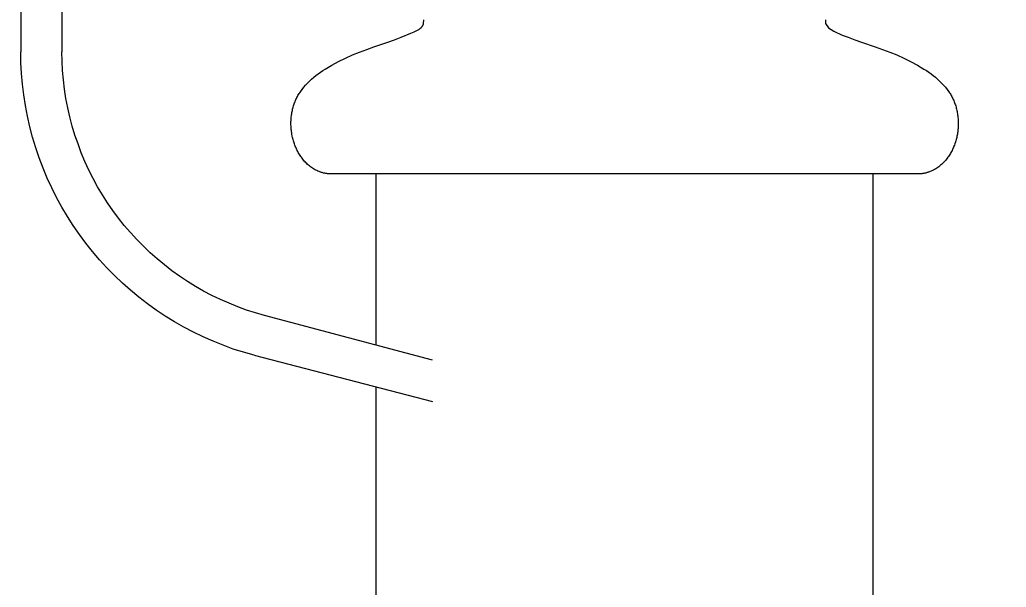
# Model space of a CAD drawing. Header units: millimetres. Extents: x 311 to 4068, y 1050 to 3803.
# Drawn here: x 909.1 to 1005, y 3351.3 to 3406.4 of the extents above; entities that cross this region are included whole.
import ezdxf

# ---------------------------------------------------------------- set-up
doc = ezdxf.new("R2010")
doc.units = ezdxf.units.MM
doc.layers.add('ZANO_R', color=7, linetype='Continuous', lineweight=0)
doc.layers.add('ZANO_W', color=1, linetype='Continuous', lineweight=0)
doc.styles.get("Standard").update_dxf_attribs({"font": 'ARIALUNI.TTF'})
doc.dimstyles.new('pl i ang', dxfattribs={"dimtxt": 50, "dimasz": 50, "dimexe": 1.25, "dimexo": 0.625, "dimgap": 10, "dimtad": 1, "dimtoh": 1, "dimtxsty": 'Standard', "dimcen": 2.5, "dimclrd": 1, "dimclre": 1, "dimclrt": 1, "dimadec": 0, "dimazin": 0, "dimtfac": 1, "dimtmove": 0, "dimatfit": 3, "dimfxl": 1, "dimarcsym": 1})

# ---------------------------------------------------------------- blocks, each defined once
blk = doc.blocks.new('*D403')
at = {"layer": 'ZANO_W', "color": 1, "lineweight": -2}
for p, q in [((977.974, 3485.188), (1116.576, 3485.188)), ((1106.576, 3445.188), (1106.576, 2589.419)), ((1034.394, 2549.419), (1116.576, 2549.419))]:
    blk.add_line(p, q, dxfattribs=at)
at = {"layer": 'ZANO_W', "color": 1}
for points in [[(1113.242, 3445.188), (1099.909, 3445.188), (1106.576, 3485.188)], [(1099.909, 2589.419), (1113.242, 2589.419), (1106.576, 2549.419)]]:
    blk.add_solid(points, dxfattribs=at)
at = {"layer": 'ZANO_W', "color": 1, "insert": (1076.139, 3017.303), "char_height": 40, "attachment_point": 5, "rotation": 90}
blk.add_mtext('936', dxfattribs=at)
blk = doc.blocks.new('*D409')
at = {"layer": 'ZANO_W', "color": 1, "lineweight": -2}
for p, q in [((748.743, 3712.066), (1183.473, 3712.066)), ((1173.473, 3672.066), (1173.473, 2589.419)), ((1034.368, 2549.419), (1183.473, 2549.419))]:
    blk.add_line(p, q, dxfattribs=at)
at = {"layer": 'ZANO_W', "color": 1}
for points in [[(1180.14, 3672.066), (1166.807, 3672.066), (1173.473, 3712.066)], [(1166.807, 2589.419), (1180.14, 2589.419), (1173.473, 2549.419)]]:
    blk.add_solid(points, dxfattribs=at)
at = {"layer": 'ZANO_W', "color": 1, "insert": (1143.037, 3130.743), "char_height": 40, "attachment_point": 5, "rotation": 90}
blk.add_mtext('1163', dxfattribs=at)

msp = doc.modelspace()

# ---------------------------------------------------------------- linework, layer by layer
at = {"layer": 'ZANO_R'}
for p, q in [((909.243, 3519.419), (909.243, 3403.287)), ((913.243, 3519.419), (913.243, 3403.287)), ((948.367, 3406.012), (948.379, 3406.391)), ((987.405, 3406.33), (987.402, 3406.27)), ((987.409, 3406.391), (987.405, 3406.33)), ((947.595, 3405.277), (947.723, 3405.342)), ((947.723, 3405.342), (947.783, 3405.375)), ((947.783, 3405.375), (947.839, 3405.407)), ((947.839, 3405.407), (947.892, 3405.438)), ((947.892, 3405.438), (947.942, 3405.47)), ((947.942, 3405.47), (947.984, 3405.499)), ((947.984, 3405.499), (948.005, 3405.514)), ((948.005, 3405.514), (948.025, 3405.53)), ((948.025, 3405.53), (948.045, 3405.545)), ((948.045, 3405.545), (948.065, 3405.562)), ((948.065, 3405.562), (948.085, 3405.578)), ((948.085, 3405.578), (948.104, 3405.595)), ((948.104, 3405.595), (948.12, 3405.61)), ((948.12, 3405.61), (948.136, 3405.625)), ((948.136, 3405.625), (948.151, 3405.641)), ((948.151, 3405.641), (948.166, 3405.656)), ((948.166, 3405.656), (948.18, 3405.673)), ((948.18, 3405.673), (948.194, 3405.689)), ((948.194, 3405.689), (948.208, 3405.706)), ((948.208, 3405.706), (948.222, 3405.723)), ((948.222, 3405.723), (948.234, 3405.74)), ((948.234, 3405.74), (948.245, 3405.756)), ((948.245, 3405.756), (948.257, 3405.773)), ((948.257, 3405.773), (948.268, 3405.79)), ((948.268, 3405.79), (948.278, 3405.807)), ((948.278, 3405.807), (948.288, 3405.825)), ((948.288, 3405.825), (948.298, 3405.843)), ((948.298, 3405.843), (948.308, 3405.861)), ((948.308, 3405.861), (948.317, 3405.879)), ((948.317, 3405.879), (948.325, 3405.897)), ((948.325, 3405.897), (948.333, 3405.916)), ((948.333, 3405.916), (948.341, 3405.935)), ((948.341, 3405.935), (948.348, 3405.954)), ((948.348, 3405.954), (948.355, 3405.973)), ((948.355, 3405.973), (948.361, 3405.992)), ((948.361, 3405.992), (948.367, 3406.012)), ((987.402, 3406.27), (987.401, 3406.209)), ((987.401, 3406.209), (987.402, 3406.148)), ((987.402, 3406.148), (987.403, 3406.123)), ((987.403, 3406.123), (987.406, 3406.097)), ((987.406, 3406.097), (987.409, 3406.071)), ((987.409, 3406.071), (987.411, 3406.056)), ((987.411, 3406.056), (987.414, 3406.041)), ((987.414, 3406.041), (987.417, 3406.026)), ((987.417, 3406.026), (987.421, 3406.012)), ((987.421, 3406.012), (987.684, 3405.595)), ((987.684, 3405.595), (987.944, 3405.44)), ((987.944, 3405.44), (988.209, 3405.293)), ((944.896, 3404.216), (945.546, 3404.444)), ((945.546, 3404.444), (946.192, 3404.684)), ((946.192, 3404.684), (947.142, 3405.075)), ((947.142, 3405.075), (947.454, 3405.212)), ((947.454, 3405.212), (947.595, 3405.277)), ((988.209, 3405.293), (988.479, 3405.154)), ((988.479, 3405.154), (988.753, 3405.024)), ((988.753, 3405.024), (989.03, 3404.902)), ((989.03, 3404.902), (989.311, 3404.789)), ((989.311, 3404.789), (989.596, 3404.684)), ((989.596, 3404.684), (990.241, 3404.444)), ((990.241, 3404.444), (990.891, 3404.216)), ((942.148, 3403.253), (942.844, 3403.516)), ((942.844, 3403.516), (943.549, 3403.756)), ((943.549, 3403.756), (944.896, 3404.216)), ((990.891, 3404.216), (992.239, 3403.756)), ((992.239, 3403.756), (992.943, 3403.516)), ((992.943, 3403.516), (993.64, 3403.253)), ((909.262, 3402.235), (909.243, 3403.287)), ((913.259, 3402.373), (913.243, 3403.287)), ((940.117, 3402.329), (940.784, 3402.659)), ((940.784, 3402.659), (941.461, 3402.968)), ((941.461, 3402.968), (942.148, 3403.253)), ((993.64, 3403.253), (994.327, 3402.968)), ((994.327, 3402.968), (995.004, 3402.659)), ((995.004, 3402.659), (995.671, 3402.329)), ((909.316, 3401.184), (909.262, 3402.235)), ((913.307, 3401.46), (913.259, 3402.373)), ((938.583, 3401.459), (938.817, 3401.603)), ((938.817, 3401.603), (939.461, 3401.976)), ((939.461, 3401.976), (940.117, 3402.329)), ((995.671, 3402.329), (996.327, 3401.976)), ((996.327, 3401.976), (996.97, 3401.603)), ((996.97, 3401.603), (997.204, 3401.459)), ((909.407, 3400.136), (909.316, 3401.184)), ((913.385, 3400.55), (913.307, 3401.46)), ((913.495, 3399.642), (913.385, 3400.55)), ((937.294, 3400.437), (937.494, 3400.626)), ((937.494, 3400.626), (937.7, 3400.807)), ((937.7, 3400.807), (937.913, 3400.981)), ((937.913, 3400.981), (938.131, 3401.148)), ((938.131, 3401.148), (938.354, 3401.308)), ((938.354, 3401.308), (938.583, 3401.459)), ((997.204, 3401.459), (997.433, 3401.308)), ((997.433, 3401.308), (997.657, 3401.148)), ((997.657, 3401.148), (997.875, 3400.981)), ((997.875, 3400.981), (998.087, 3400.807)), ((998.087, 3400.807), (998.293, 3400.626)), ((998.293, 3400.626), (998.493, 3400.437)), ((909.533, 3399.092), (909.407, 3400.136)), ((913.637, 3398.739), (913.495, 3399.642)), ((936.399, 3399.399), (936.563, 3399.618)), ((936.563, 3399.618), (936.735, 3399.832)), ((936.735, 3399.832), (936.915, 3400.04)), ((936.915, 3400.04), (937.101, 3400.242)), ((937.101, 3400.242), (937.294, 3400.437)), ((998.493, 3400.437), (998.686, 3400.242)), ((998.686, 3400.242), (998.873, 3400.04)), ((998.873, 3400.04), (999.052, 3399.832)), ((999.052, 3399.832), (999.224, 3399.618)), ((999.224, 3399.618), (999.389, 3399.399)), ((909.696, 3398.052), (909.533, 3399.092)), ((913.809, 3397.841), (913.637, 3398.739)), ((935.928, 3398.536), (935.971, 3398.636)), ((935.971, 3398.636), (936.018, 3398.735)), ((936.018, 3398.735), (936.066, 3398.833)), ((936.066, 3398.833), (936.116, 3398.93)), ((936.116, 3398.93), (936.169, 3399.026)), ((936.169, 3399.026), (936.223, 3399.121)), ((936.223, 3399.121), (936.28, 3399.215)), ((936.28, 3399.215), (936.338, 3399.308)), ((936.338, 3399.308), (936.399, 3399.399)), ((999.389, 3399.399), (999.449, 3399.308)), ((999.449, 3399.308), (999.508, 3399.215)), ((999.508, 3399.215), (999.564, 3399.121)), ((999.564, 3399.121), (999.619, 3399.026)), ((999.619, 3399.026), (999.671, 3398.93)), ((999.671, 3398.93), (999.722, 3398.833)), ((999.722, 3398.833), (999.77, 3398.735)), ((999.77, 3398.735), (999.816, 3398.636)), ((999.816, 3398.636), (999.86, 3398.536)), ((909.894, 3397.019), (909.696, 3398.052)), ((914.012, 3396.95), (913.809, 3397.841)), ((935.625, 3397.594), (935.65, 3397.701)), ((935.65, 3397.701), (935.678, 3397.808)), ((935.678, 3397.808), (935.707, 3397.914)), ((935.707, 3397.914), (935.739, 3398.02)), ((935.739, 3398.02), (935.772, 3398.125)), ((935.772, 3398.125), (935.808, 3398.229)), ((935.808, 3398.229), (935.846, 3398.332)), ((935.846, 3398.332), (935.886, 3398.434)), ((935.886, 3398.434), (935.928, 3398.536)), ((999.86, 3398.536), (999.902, 3398.434)), ((999.902, 3398.434), (999.942, 3398.332)), ((999.942, 3398.332), (999.98, 3398.229)), ((999.98, 3398.229), (1000.015, 3398.125)), ((1000.015, 3398.125), (1000.049, 3398.02)), ((1000.049, 3398.02), (1000.08, 3397.914)), ((1000.08, 3397.914), (1000.11, 3397.808)), ((1000.11, 3397.808), (1000.137, 3397.701)), ((1000.137, 3397.701), (1000.162, 3397.594)), ((910.128, 3395.994), (909.894, 3397.019)), ((914.246, 3396.066), (914.012, 3396.95)), ((935.495, 3396.614), (935.502, 3396.724)), ((935.502, 3396.724), (935.51, 3396.834)), ((935.51, 3396.834), (935.52, 3396.944)), ((935.52, 3396.944), (935.532, 3397.052)), ((935.532, 3397.052), (935.547, 3397.161)), ((935.547, 3397.161), (935.563, 3397.27)), ((935.563, 3397.27), (935.582, 3397.378)), ((935.582, 3397.378), (935.602, 3397.486)), ((935.602, 3397.486), (935.625, 3397.594)), ((1000.162, 3397.594), (1000.185, 3397.486)), ((1000.185, 3397.486), (1000.206, 3397.378)), ((1000.206, 3397.378), (1000.225, 3397.27)), ((1000.225, 3397.27), (1000.241, 3397.161)), ((1000.241, 3397.161), (1000.255, 3397.052)), ((1000.255, 3397.052), (1000.267, 3396.944)), ((1000.267, 3396.944), (1000.286, 3396.724)), ((1000.286, 3396.724), (1000.292, 3396.614)), ((910.398, 3394.976), (910.128, 3395.994)), ((914.51, 3395.191), (914.246, 3396.066)), ((935.488, 3396.284), (935.489, 3396.394)), ((935.49, 3396.173), (935.488, 3396.284)), ((935.489, 3396.394), (935.491, 3396.504)), ((935.494, 3396.063), (935.49, 3396.173)), ((935.491, 3396.504), (935.495, 3396.614)), ((935.5, 3395.952), (935.494, 3396.063)), ((935.508, 3395.842), (935.5, 3395.952)), ((935.517, 3395.732), (935.508, 3395.842)), ((1000.28, 3395.842), (1000.27, 3395.732)), ((1000.288, 3395.952), (1000.28, 3395.842)), ((1000.294, 3396.063), (1000.288, 3395.952)), ((1000.292, 3396.614), (1000.297, 3396.504)), ((1000.298, 3396.173), (1000.294, 3396.063)), ((1000.297, 3396.504), (1000.299, 3396.394)), ((1000.299, 3396.284), (1000.298, 3396.173)), ((1000.299, 3396.394), (1000.299, 3396.284)), ((910.702, 3393.969), (910.398, 3394.976)), ((914.805, 3394.326), (914.51, 3395.191)), ((935.529, 3395.623), (935.517, 3395.732)), ((935.543, 3395.513), (935.529, 3395.623)), ((935.559, 3395.404), (935.543, 3395.513)), ((935.577, 3395.296), (935.559, 3395.404)), ((935.618, 3395.078), (935.577, 3395.296)), ((935.642, 3394.97), (935.618, 3395.078)), ((935.668, 3394.861), (935.642, 3394.97)), ((935.696, 3394.753), (935.668, 3394.861)), ((1000.119, 3394.861), (1000.091, 3394.753)), ((1000.145, 3394.97), (1000.119, 3394.861)), ((1000.169, 3395.078), (1000.145, 3394.97)), ((1000.211, 3395.296), (1000.169, 3395.078)), ((1000.229, 3395.404), (1000.211, 3395.296)), ((1000.245, 3395.513), (1000.229, 3395.404)), ((1000.258, 3395.623), (1000.245, 3395.513)), ((1000.27, 3395.732), (1000.258, 3395.623)), ((911.04, 3392.973), (910.702, 3393.969)), ((915.128, 3393.471), (914.805, 3394.326)), ((935.727, 3394.645), (935.696, 3394.753)), ((935.759, 3394.539), (935.727, 3394.645)), ((935.794, 3394.432), (935.759, 3394.539)), ((935.83, 3394.326), (935.794, 3394.432)), ((935.869, 3394.221), (935.83, 3394.326)), ((935.91, 3394.117), (935.869, 3394.221)), ((935.953, 3394.014), (935.91, 3394.117)), ((935.998, 3393.912), (935.953, 3394.014)), ((936.044, 3393.81), (935.998, 3393.912)), ((999.79, 3393.912), (999.743, 3393.81)), ((999.835, 3394.014), (999.79, 3393.912)), ((999.878, 3394.117), (999.835, 3394.014)), ((999.918, 3394.221), (999.878, 3394.117)), ((999.957, 3394.326), (999.918, 3394.221)), ((999.994, 3394.432), (999.957, 3394.326)), ((1000.028, 3394.539), (999.994, 3394.432)), ((1000.061, 3394.645), (1000.028, 3394.539)), ((1000.091, 3394.753), (1000.061, 3394.645)), ((911.413, 3391.989), (911.04, 3392.973)), ((915.482, 3392.628), (915.128, 3393.471)), ((936.093, 3393.71), (936.044, 3393.81)), ((936.144, 3393.611), (936.093, 3393.71)), ((936.196, 3393.513), (936.144, 3393.611)), ((936.252, 3393.414), (936.196, 3393.513)), ((936.31, 3393.317), (936.252, 3393.414)), ((936.371, 3393.221), (936.31, 3393.317)), ((936.433, 3393.126), (936.371, 3393.221)), ((936.499, 3393.032), (936.433, 3393.126)), ((936.566, 3392.94), (936.499, 3393.032)), ((936.636, 3392.849), (936.566, 3392.94)), ((999.221, 3392.94), (999.151, 3392.849)), ((999.289, 3393.032), (999.221, 3392.94)), ((999.354, 3393.126), (999.289, 3393.032)), ((999.417, 3393.221), (999.354, 3393.126)), ((999.477, 3393.317), (999.417, 3393.221)), ((999.536, 3393.414), (999.477, 3393.317)), ((999.591, 3393.513), (999.536, 3393.414)), ((999.644, 3393.611), (999.591, 3393.513)), ((999.694, 3393.71), (999.644, 3393.611)), ((999.743, 3393.81), (999.694, 3393.71)), ((911.82, 3391.019), (911.413, 3391.989)), ((915.864, 3391.798), (915.482, 3392.628)), ((936.709, 3392.76), (936.636, 3392.849)), ((936.784, 3392.672), (936.709, 3392.76)), ((936.861, 3392.587), (936.784, 3392.672)), ((936.942, 3392.503), (936.861, 3392.587)), ((937.024, 3392.422), (936.942, 3392.503)), ((937.11, 3392.342), (937.024, 3392.422)), ((937.198, 3392.265), (937.11, 3392.342)), ((937.288, 3392.19), (937.198, 3392.265)), ((937.382, 3392.117), (937.288, 3392.19)), ((937.48, 3392.046), (937.382, 3392.117)), ((937.58, 3391.978), (937.48, 3392.046)), ((937.683, 3391.914), (937.58, 3391.978)), ((998.208, 3391.978), (998.105, 3391.914)), ((998.308, 3392.046), (998.208, 3391.978)), ((998.406, 3392.117), (998.308, 3392.046)), ((998.499, 3392.19), (998.406, 3392.117)), ((998.59, 3392.265), (998.499, 3392.19)), ((998.678, 3392.342), (998.59, 3392.265)), ((998.763, 3392.422), (998.678, 3392.342)), ((998.846, 3392.503), (998.763, 3392.422)), ((998.926, 3392.587), (998.846, 3392.503)), ((999.004, 3392.672), (998.926, 3392.587)), ((999.079, 3392.76), (999.004, 3392.672)), ((999.151, 3392.849), (999.079, 3392.76)), ((912.259, 3390.063), (911.82, 3391.019)), ((916.274, 3390.981), (915.864, 3391.798)), ((916.713, 3390.179), (916.274, 3390.981)), ((937.787, 3391.853), (937.683, 3391.914)), ((937.894, 3391.795), (937.787, 3391.853)), ((938.003, 3391.741), (937.894, 3391.795)), ((938.113, 3391.691), (938.003, 3391.741)), ((938.225, 3391.645), (938.113, 3391.691)), ((938.284, 3391.623), (938.225, 3391.645)), ((938.344, 3391.601), (938.284, 3391.623)), ((938.405, 3391.581), (938.344, 3391.601)), ((938.465, 3391.561), (938.405, 3391.581)), ((938.526, 3391.543), (938.465, 3391.561)), ((938.588, 3391.526), (938.526, 3391.543)), ((938.65, 3391.51), (938.588, 3391.526)), ((938.712, 3391.495), (938.65, 3391.51)), ((938.774, 3391.482), (938.712, 3391.495)), ((938.837, 3391.469), (938.774, 3391.482)), ((938.899, 3391.458), (938.837, 3391.469)), ((938.962, 3391.448), (938.899, 3391.458)), ((939.025, 3391.439), (938.962, 3391.448)), ((939.088, 3391.431), (939.025, 3391.439)), ((939.152, 3391.424), (939.088, 3391.431)), ((939.215, 3391.419), (939.152, 3391.424)), ((942.396, 3391.419), (939.217, 3391.419)), ((970.677, 3391.419), (942.396, 3391.419)), ((943.744, 3391.419), (943.744, 3374.802)), ((990.268, 3391.419), (970.677, 3391.419)), ((995.218, 3391.419), (990.268, 3391.419)), ((992.044, 3261.793), (992.044, 3391.419)), ((996.282, 3391.419), (995.218, 3391.419)), ((996.513, 3391.419), (996.282, 3391.419)), ((996.563, 3391.419), (996.513, 3391.419)), ((996.572, 3391.419), (996.563, 3391.419)), ((996.571, 3391.419), (996.573, 3391.419)), ((996.573, 3391.419), (996.572, 3391.419)), ((996.636, 3391.424), (996.573, 3391.419)), ((996.699, 3391.431), (996.636, 3391.424)), ((996.762, 3391.439), (996.699, 3391.431)), ((996.825, 3391.448), (996.762, 3391.439)), ((996.888, 3391.458), (996.825, 3391.448)), ((996.951, 3391.469), (996.888, 3391.458)), ((997.014, 3391.482), (996.951, 3391.469)), ((997.076, 3391.495), (997.014, 3391.482)), ((997.138, 3391.51), (997.076, 3391.495)), ((997.2, 3391.526), (997.138, 3391.51)), ((997.261, 3391.543), (997.2, 3391.526)), ((997.322, 3391.561), (997.261, 3391.543)), ((997.383, 3391.581), (997.322, 3391.561)), ((997.443, 3391.601), (997.383, 3391.581)), ((997.503, 3391.623), (997.443, 3391.601)), ((997.563, 3391.645), (997.503, 3391.623)), ((997.674, 3391.691), (997.563, 3391.645)), ((997.785, 3391.741), (997.674, 3391.691)), ((997.893, 3391.795), (997.785, 3391.741)), ((998, 3391.853), (997.893, 3391.795)), ((998.105, 3391.914), (998, 3391.853)), ((912.732, 3389.123), (912.259, 3390.063)), ((917.178, 3389.392), (916.713, 3390.179)), ((913.236, 3388.2), (912.732, 3389.123)), ((917.671, 3388.622), (917.178, 3389.392)), ((913.772, 3387.295), (913.236, 3388.2)), ((918.19, 3387.87), (917.671, 3388.622)), ((914.339, 3386.409), (913.772, 3387.295)), ((918.734, 3387.135), (918.19, 3387.87)), ((919.304, 3386.421), (918.734, 3387.135)), ((914.937, 3385.543), (914.339, 3386.409)), ((919.898, 3385.726), (919.304, 3386.421)), ((915.563, 3384.698), (914.937, 3385.543)), ((920.515, 3385.052), (919.898, 3385.726)), ((916.219, 3383.875), (915.563, 3384.698)), ((921.156, 3384.399), (920.515, 3385.052)), ((921.818, 3383.769), (921.156, 3384.399)), ((916.902, 3383.075), (916.219, 3383.875)), ((922.502, 3383.163), (921.818, 3383.769)), ((917.613, 3382.299), (916.902, 3383.075)), ((923.206, 3382.58), (922.502, 3383.163)), ((923.93, 3382.022), (923.206, 3382.58)), ((918.35, 3381.548), (917.613, 3382.299)), ((919.113, 3380.823), (918.35, 3381.548)), ((924.673, 3381.489), (923.93, 3382.022)), ((925.434, 3380.983), (924.673, 3381.489)), ((919.9, 3380.125), (919.113, 3380.823)), ((926.212, 3380.502), (925.434, 3380.983)), ((927.006, 3380.049), (926.212, 3380.502)), ((920.71, 3379.455), (919.9, 3380.125)), ((927.815, 3379.624), (927.006, 3380.049)), ((928.638, 3379.226), (927.815, 3379.624)), ((921.543, 3378.812), (920.71, 3379.455)), ((922.398, 3378.199), (921.543, 3378.812)), ((929.474, 3378.858), (928.638, 3379.226)), ((930.323, 3378.518), (929.474, 3378.858)), ((931.183, 3378.208), (930.323, 3378.518)), ((923.274, 3377.616), (922.398, 3378.199)), ((924.169, 3377.063), (923.274, 3377.616)), ((932.053, 3377.928), (931.183, 3378.208)), ((932.932, 3377.677), (932.053, 3377.928)), ((949.243, 3373.339), (932.932, 3377.677)), ((925.083, 3376.542), (924.169, 3377.063)), ((926.014, 3376.052), (925.083, 3376.542)), ((926.961, 3375.595), (926.014, 3376.052)), ((927.924, 3375.17), (926.961, 3375.595)), ((928.901, 3374.779), (927.924, 3375.17)), ((929.891, 3374.422), (928.901, 3374.779)), ((930.892, 3374.1), (929.891, 3374.422)), ((931.904, 3373.812), (930.892, 3374.1)), ((931.904, 3373.812), (949.243, 3369.339)), ((943.744, 3370.758), (943.744, 3322.419))]:
    msp.add_line(p, q, dxfattribs=at)

# ---------------------------------------------------------------- dimensions: what is measured, and where the dimension line sits
at = {"layer": 'ZANO_W'}
for base, p1, p2, picture, middle in [((1173.473, 2549.419), (738.743, 3712.066), (1024.368, 2549.419), '*D409', (1143.037, 3130.743)), ((1106.576, 2549.419), (967.974, 3485.188), (1024.394, 2549.419), '*D403', (1076.139, 3017.303))]:
    dim = msp.add_linear_dim(base=base, p1=p1, p2=p2, angle=90, dimstyle='pl i ang', override={"dimtxt": 40, "dimasz": 40, "dimexe": 10, "dimexo": 10, "dimtoh": 0, "dimdec": 0, "dimtdec": 0, "dimtmove": 1}, dxfattribs=at)
    dim.commit()
    dim.dimension.update_dxf_attribs({"geometry": picture, "text_midpoint": middle})

doc.saveas('drawing.dxf')
